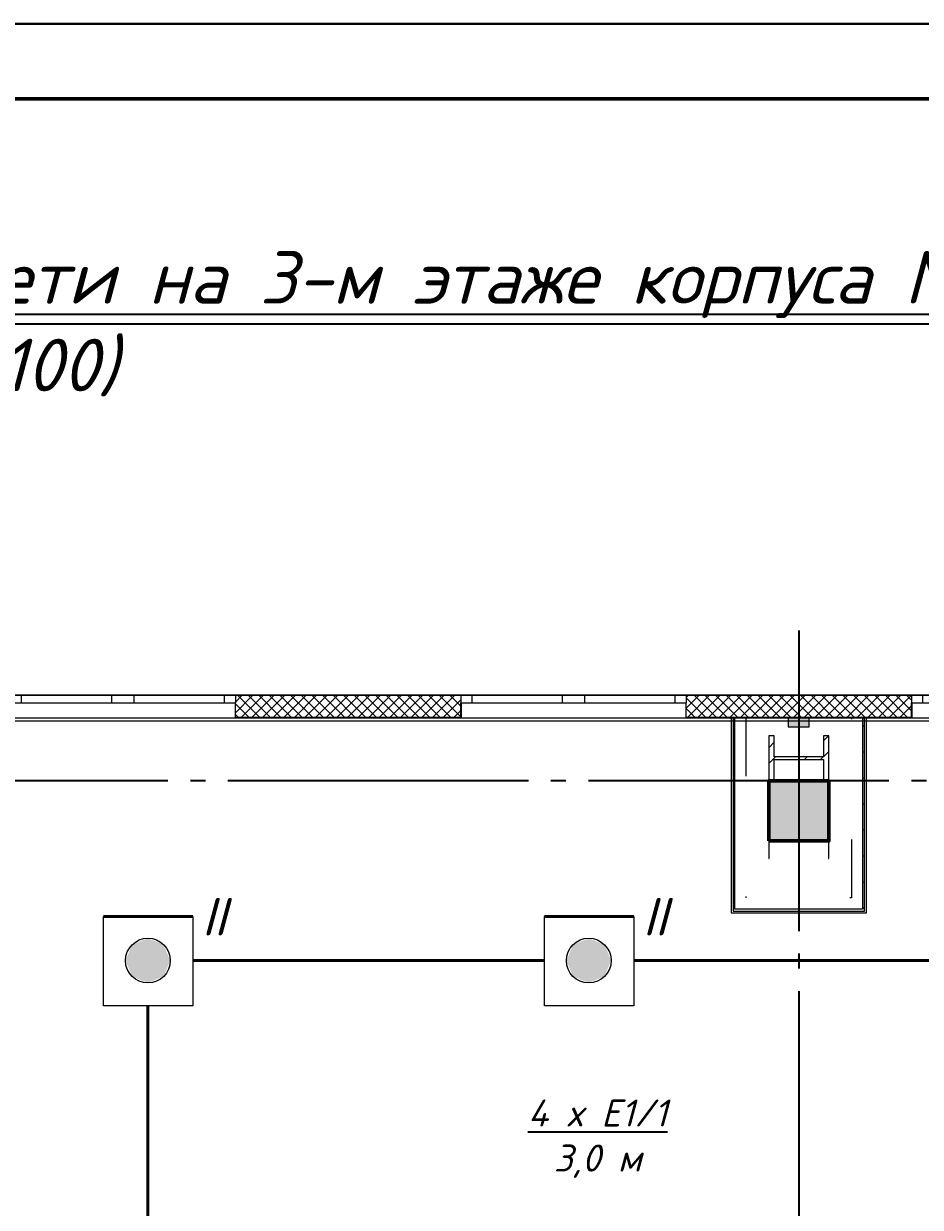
# Model space of a CAD drawing. Header units: millimetres. Extents: x 0 to 1286, y 0 to 420.
# Drawn here: x 346.6 to 406.3, y 341.2 to 420 of the extents above; entities that cross this region are included whole.
import ezdxf

# ---------------------------------------------------------------- set-up
doc = ezdxf.new("R2010")
doc.units = ezdxf.units.MM
doc.linetypes.add('ГОСТ 2.303 5', pattern=[24, 20, -1.5, 1, -1.5])
doc.linetypes.add('СПКБ-0000-000-АР#003$0$Achse', pattern=[2300, 0, -800, 1500, 0])
for name, color, linetype in [('Viewport2ForCustomObjects_0', 7, 'Continuous'), ('Рамка', 7, 'Continuous'), ('СПКБ-0000-000-АР#003$0$Колонны новые', 7, 'Continuous'), ('СПКБ-0000-000-АР#003$0$Колонны существующие', 7, 'Continuous'), ('СПКБ-0000-000-АР#003$0$Окна ArchiCAD', 7, 'Continuous'), ('СПКБ-0000-000-АР#003$0$Перекрытие', 7, 'Continuous'), ('СПКБ-0000-000-АР#003$0$Стены', 7, 'Continuous'), ('СПКБ-0000-000-АР#003$0$Фахверк', 7, 'Continuous'), ('Строительные оси', 7, 'Continuous'), ('ЭО_АВАРИЙНОЕ ОСВЕЩЕНИЕ', 7, 'Continuous'), ('ЭО_РАБОЧЕЕ ОСВЕЩЕНИЕ', 7, 'Continuous'), ('ЭС', 7, 'Continuous')]:
    doc.layers.add(name, color=color, linetype=linetype)
for name, color, linetype, lineweight, true_color in [('СПКБ-0000-000-АР#003$0$Колонны новые_Ном._пера__108', 7, 'Continuous', 13, 0xfd8379), ('СПКБ-0000-000-АР#003$0$Колонны существующие_Ном._пера__102', 7, 'Continuous', 13, 0xcccccc), ('СПКБ-0000-000-АР#003$0$Окна ArchiCAD_Ном._пера__68', 7, 'Continuous', 20, 0xfd4435), ('СПКБ-0000-000-АР#003$0$Стены_Ном._пера__68', 7, 'Continuous', 20, 0xfd4435), ('СПКБ-0000-000-АР#003$0$Фахверк_Ном._пера__102', 7, 'Continuous', 13, 0xcccccc)]:
    doc.layers.add(name, color=color, linetype=linetype, lineweight=lineweight, true_color=true_color)
for name, color, linetype, lineweight in [('СПКБ-0000-000-АР#003$0$Колонны новые_Ном._пера__20', 1, 'Continuous', 20), ('СПКБ-0000-000-АР#003$0$Колонны существующие_Ном._пера__141', 7, 'Continuous', 50), ('СПКБ-0000-000-АР#003$0$Окна ArchiCAD_Ном._пера__6', 5, 'Continuous', 9), ('СПКБ-0000-000-АР#003$0$Перекрытие_Ном._пера__1', 7, 'Continuous', 13), ('СПКБ-0000-000-АР#003$0$Стены_Ном._пера__1', 7, 'Continuous', 13), ('СПКБ-0000-000-АР#003$0$Стены_Ном._пера__20', 1, 'Continuous', 20), ('СПКБ-0000-000-АР#003$0$Фахверк_Ном._пера__1', 7, 'Continuous', 13)]:
    doc.layers.add(name, color=color, linetype=linetype, lineweight=lineweight)
doc.styles.add('1.8', font='isocpeui.ttf', dxfattribs={"height": 1.8})
doc.styles.add('2.5', font='isocpeui.ttf')
doc.styles.add('3.5', font='isocpeui.ttf', dxfattribs={"height": 3.5})
pattern_1 = [(45, (0, 0), (-35.35534, 35.35534), []), (135, (0, 0), (35.35534, 35.35534), [])]
pattern_2 = [(0, (0, 0), (0, 173.2051), [0, -100]), (0, (50, 86.6), (0, 173.2051), [0, -100])]
pattern_3 = [(45, (0, 0), (-159.099, 159.099), []), (45, (-53.03, 53.03), (-159.099, 159.099), [])]

# ---------------------------------------------------------------- blocks, each defined once
blk = doc.blocks.new('*E601')
at = {"layer": 'Строительные оси', "color": 3, "linetype": 'ГОСТ 2.303 5', "lineweight": 25}
for p, q in [((60.431, 258.857), (60.431, -45.143)), ((186.431, 248.857), (-283.756, 248.857))]:
    blk.add_line(p, q, dxfattribs=at)
at = {"layer": 'ЭО_РАБОЧЕЕ ОСВЕЩЕНИЕ', "color": 5, "lineweight": 40}
for p, q in [((14.142, 239.816), (20.092, 239.816)), ((43.492, 239.816), (49.442, 239.816)), ((20.092, 236.891), (43.492, 236.891)), ((72.843, 236.891), (49.442, 236.891)), ((17.1, 233.866), (17.1, 207.816))]:
    blk.add_line(p, q, dxfattribs=at)
at = {"layer": 'ЭО_РАБОЧЕЕ ОСВЕЩЕНИЕ', "color": 7, "lineweight": 0}
for p, q in [((14.142, 233.866), (14.142, 239.816)), ((20.092, 239.816), (20.092, 233.866)), ((43.492, 233.866), (43.492, 239.816)), ((49.442, 239.816), (49.442, 233.866)), ((20.092, 233.866), (14.142, 233.866)), ((49.442, 233.866), (43.492, 233.866))]:
    blk.add_line(p, q, dxfattribs=at)
for centre in [(17.1, 236.891), (46.45, 236.891)]:
    blk.add_circle(centre, 1.488, dxfattribs=at)
at = {"layer": 'ЭО_РАБОЧЕЕ ОСВЕЩЕНИЕ', "color": 5, "lineweight": 0}
for points in [[(17.1, 238.379), (16.048, 237.943), (18.152, 237.943)], [(46.45, 238.379), (45.398, 237.943), (47.502, 237.943)], [(16.048, 237.943), (15.612, 236.891), (18.587, 236.891)], [(16.048, 237.943), (18.152, 237.943), (18.587, 236.891)], [(45.398, 237.943), (44.963, 236.891), (47.938, 236.891)], [(45.398, 237.943), (47.502, 237.943), (47.938, 236.891)], [(15.612, 236.891), (16.048, 235.839), (18.152, 235.839)], [(15.612, 236.891), (18.587, 236.891), (18.152, 235.839)], [(44.963, 236.891), (45.398, 235.839), (47.502, 235.839)], [(44.963, 236.891), (47.938, 236.891), (47.502, 235.839)], [(16.048, 235.839), (18.152, 235.839), (17.1, 235.404)], [(45.398, 235.839), (47.502, 235.839), (46.45, 235.404)]]:
    blk.add_solid(points, dxfattribs=at)
blk = doc.blocks.new('СПКБ-0000-000-АР#003$0$Перекрытие_1', base_point=(-24406.7, -2530.3))
at = {"layer": 'СПКБ-0000-000-АР#003$0$Перекрытие_Ном._пера__1', "color": 7, "linetype": 'Continuous', "lineweight": 13, "flags": 128}
blk.add_lwpolyline([(-24406.7, -2530.3), (-24406.7, 18886.6), (-23563.9, 18885.7), (-23563.9, 17144.7), (-22883.9, 17144.7), (-20992.9, 17144.7), (-20022.9, 17144.7), (-20022.9, 20246.7), (-17951.9, 20246.7), (-17956.9, 23688.1), (-17956.9, 25286.1), (17852.7, 25286.1), (17852.7, -2530.3), (5843.1, -2530.3), (243.1, -2530.3)], close=True, dxfattribs=at)
blk = doc.blocks.new('СПКБ-0000-000-АР#003$0$Двустворчатое Окно 19')
at = {"layer": 'СПКБ-0000-000-АР#003$0$Окна ArchiCAD_Ном._пера__6', "color": 5, "linetype": 'Continuous', "lineweight": 9}
for p, q in [((-747, 100), (747, 100)), ((-750, 0), (-675, 0)), ((-675, 0), (-675, -50)), ((-675, 0), (-75, 0)), ((-75, -50), (-75, 0)), ((-75, 0), (0, 0)), ((0, 0), (75, 0)), ((75, 0), (75, -50)), ((75, 0), (675, 0)), ((675, -50), (675, 0)), ((675, 0), (750, 0)), ((-750, -50), (750, -50)), ((-675, -50), (-750, -50)), ((-75, -50), (-675, -50)), ((0, -50), (-75, -50)), ((75, -50), (0, -50)), ((675, -50), (75, -50)), ((750, -50), (675, -50))]:
    blk.add_line(p, q, dxfattribs=at)
at = {"layer": 'СПКБ-0000-000-АР#003$0$Окна ArchiCAD_Ном._пера__68', "color": 20, "linetype": 'Continuous', "lineweight": 20, "true_color": 0xfd4435}
for p, q in [((-750, -47), (-750, 0)), ((750, -47), (750, 0)), ((-750, -50), (-750, -47)), ((750, -50), (750, -47))]:
    blk.add_line(p, q, dxfattribs=at)
blk = doc.blocks.new('СПКБ-0000-000-АР#003$0$Стена_1', base_point=(17892.7, 25306.1))
at = {"layer": 'СПКБ-0000-000-АР#003$0$Стены_Ном._пера__68', "linetype": 'Continuous', "lineweight": 20, "true_color": 0xfd4435}
for points in [[(3793.1, 25456.1), (2293.1, 25456.1), (2293.1, 25453.1), (3793.1, 25453.1)], [(6793.1, 25456.1), (5293.1, 25456.1), (5293.1, 25453.1), (6793.1, 25453.1)], [(2290.1, 25306.1), (2293.1, 25306.1), (2293.1, 25309.1), (2293.1, 25406.1), (2290.1, 25406.1)], [(3793.1, 25306.1), (3796.1, 25306.1), (3796.1, 25406.1), (3793.1, 25406.1), (3793.1, 25309.1)], [(5290.1, 25306.1), (5293.1, 25306.1), (5293.1, 25309.1), (5293.1, 25406.1), (5290.1, 25406.1)], [(6793.1, 25306.1), (6796.1, 25306.1), (6796.1, 25406.1), (6793.1, 25406.1), (6793.1, 25309.1)], [(2293.1, 25309.1), (2293.1, 25306.1), (3793.1, 25306.1), (3793.1, 25309.1)], [(6793.1, 25309.1), (5293.1, 25309.1), (5293.1, 25306.1), (6793.1, 25306.1)]]:
    blk.add_hatch(color=20, dxfattribs=at).paths.add_polyline_path(points)
h = blk.add_hatch(dxfattribs=at)
h.set_pattern_fill('СЕТКА_5X5_ДИАГОНАЛЬНАЯ', color=20, style=0, pattern_type=2)
h.set_pattern_definition(pattern_1)
h.paths.add_polyline_path([(2293.1, 25309.1), (3793.1, 25309.1), (3793.1, 25406.1), (3793.1, 25453.1), (2293.1, 25453.1), (2293.1, 25406.1)])
h = blk.add_hatch(dxfattribs=at)
h.set_pattern_fill('СЕТКА_5X5_ДИАГОНАЛЬНАЯ', color=20, style=0, pattern_type=2)
h.set_pattern_definition(pattern_1)
h.paths.add_polyline_path([(6793.1, 25453.1), (5293.1, 25453.1), (5293.1, 25406.1), (5293.1, 25309.1), (6793.1, 25309.1), (6793.1, 25406.1)])
at = {"layer": 'СПКБ-0000-000-АР#003$0$Стены_Ном._пера__68', "color": 20, "linetype": 'Continuous', "lineweight": 20, "true_color": 0xfd4435}
for p, q in [((2293.1, 25456.1), (2293.1, 25453.1)), ((3793.1, 25456.1), (3793.1, 25453.1)), ((5293.1, 25456.1), (5293.1, 25453.1)), ((6793.1, 25456.1), (6793.1, 25453.1)), ((2290.1, 25406.1), (2290.1, 25306.1)), ((2293.1, 25406.1), (2290.1, 25406.1)), ((3793.1, 25453.1), (2293.1, 25453.1)), ((2293.1, 25453.1), (2293.1, 25406.1)), ((2293.1, 25309.1), (2293.1, 25406.1)), ((3793.1, 25453.1), (3793.1, 25406.1)), ((3793.1, 25406.1), (3796.1, 25406.1)), ((3793.1, 25309.1), (3793.1, 25406.1)), ((3796.1, 25406.1), (3796.1, 25306.1)), ((5290.1, 25406.1), (5290.1, 25306.1)), ((5293.1, 25406.1), (5290.1, 25406.1)), ((6793.1, 25453.1), (5293.1, 25453.1)), ((5293.1, 25453.1), (5293.1, 25406.1)), ((5293.1, 25309.1), (5293.1, 25406.1)), ((6793.1, 25453.1), (6793.1, 25406.1)), ((6793.1, 25406.1), (6796.1, 25406.1)), ((6793.1, 25309.1), (6793.1, 25406.1)), ((6796.1, 25406.1), (6796.1, 25306.1)), ((2293.1, 25306.1), (2290.1, 25306.1)), ((2293.1, 25309.1), (3793.1, 25309.1)), ((3793.1, 25306.1), (3796.1, 25306.1)), ((5293.1, 25306.1), (5290.1, 25306.1)), ((5293.1, 25309.1), (6793.1, 25309.1)), ((6793.1, 25306.1), (6796.1, 25306.1))]:
    blk.add_line(p, q, dxfattribs=at)
at = {"layer": 'СПКБ-0000-000-АР#003$0$Стены_Ном._пера__68', "color": 20, "linetype": 'Continuous', "lineweight": 20, "true_color": 0xfd4435, "flags": 128}
for points in [[(3793.1, 25456.1), (2293.1, 25456.1)], [(6793.1, 25456.1), (5293.1, 25456.1)], [(2293.1, 25306.1), (3793.1, 25306.1)], [(5293.1, 25306.1), (6793.1, 25306.1)]]:
    blk.add_lwpolyline(points, dxfattribs=at)
at = {"layer": 'СПКБ-0000-000-АР#003$0$Окна ArchiCAD', "color": 5, "linetype": 'Continuous', "lineweight": 9, "xscale": -1, "zscale": 1000, "rotation": 180}
for p in [(1543.1, 25406.1), (4543.1, 25406.1), (7543.1, 25406.1)]:
    blk.add_blockref('СПКБ-0000-000-АР#003$0$Двустворчатое Окно 19', p, dxfattribs=at)
blk = doc.blocks.new('СПКБ-0000-000-АР#003$0$Стена_197', base_point=(6393.1, 24106))
at = {"layer": 'СПКБ-0000-000-АР#003$0$Стены_Ном._пера__20', "linetype": 'Continuous', "lineweight": 20}
h = blk.add_hatch(dxfattribs=at)
h.set_pattern_fill('ШТУКАТУРКА', color=1, style=0, pattern_type=2)
h.set_pattern_definition(pattern_2)
h.paths.add_polyline_path([(6468.1, 25306.1), (6468.1, 24031), (6481.1, 24018), (6481.1, 25306.1)])
h = blk.add_hatch(dxfattribs=at)
h.set_pattern_fill('ШТУКАТУРКА', color=1, style=0, pattern_type=2)
h.set_pattern_definition(pattern_2)
h.paths.add_polyline_path([(6493.1, 24006), (6493.1, 25306.1), (6481.1, 25306.1), (6481.1, 24018)])
at = {"layer": 'СПКБ-0000-000-АР#003$0$Стены_Ном._пера__1', "color": 7, "linetype": 'Continuous', "lineweight": 13, "flags": 128}
blk.add_lwpolyline([(6393.1, 25306.1), (6468.1, 25306.1)], dxfattribs=at)
at = {"layer": 'СПКБ-0000-000-АР#003$0$Стены_Ном._пера__1', "color": 7, "linetype": 'СПКБ-0000-000-АР#003$0$Achse', "lineweight": 13, "flags": 128}
blk.add_lwpolyline([(6393.1, 25306.1), (6393.1, 24106)], dxfattribs=at)
at = {"layer": 'СПКБ-0000-000-АР#003$0$Стены_Ном._пера__20', "color": 1, "linetype": 'Continuous', "lineweight": 20, "flags": 128}
for points in [[(6468.1, 25306.1), (6481.1, 25306.1)], [(6481.1, 25306.1), (6493.1, 25306.1)], [(6493.1, 24006), (6493.1, 25306.1)]]:
    blk.add_lwpolyline(points, dxfattribs=at)
at = {"layer": 'СПКБ-0000-000-АР#003$0$Стены_Ном._пера__68', "color": 20, "linetype": 'Continuous', "lineweight": 20, "true_color": 0xfd4435}
for p, q in [((6468.1, 25306.1), (6468.1, 24031)), ((6481.1, 24018), (6481.1, 25306.1))]:
    blk.add_line(p, q, dxfattribs=at)
blk = doc.blocks.new('СПКБ-0000-000-АР#003$0$Стена_198', base_point=(5693.1, 24106))
at = {"layer": 'СПКБ-0000-000-АР#003$0$Стены_Ном._пера__20', "linetype": 'Continuous', "lineweight": 20}
h = blk.add_hatch(dxfattribs=at)
h.set_pattern_fill('ШТУКАТУРКА', color=1, style=0, pattern_type=2)
h.set_pattern_definition(pattern_2)
h.paths.add_polyline_path([(5593.1, 25306.1), (5593.1, 24006), (5605.1, 24018), (5605.1, 25306.1)])
h = blk.add_hatch(dxfattribs=at)
h.set_pattern_fill('ШТУКАТУРКА', color=1, style=0, pattern_type=2)
h.set_pattern_definition(pattern_2)
h.paths.add_polyline_path([(5618.1, 24031), (5618.1, 25306.1), (5605.1, 25306.1), (5605.1, 24018)])
at = {"layer": 'СПКБ-0000-000-АР#003$0$Стены_Ном._пера__1', "color": 7, "linetype": 'Continuous', "lineweight": 13, "flags": 128}
blk.add_lwpolyline([(5693.1, 25306.1), (5618.1, 25306.1)], dxfattribs=at)
at = {"layer": 'СПКБ-0000-000-АР#003$0$Стены_Ном._пера__1', "color": 7, "linetype": 'СПКБ-0000-000-АР#003$0$Achse', "lineweight": 13, "flags": 128}
blk.add_lwpolyline([(5693.1, 24106), (5693.1, 25306.1)], dxfattribs=at)
at = {"layer": 'СПКБ-0000-000-АР#003$0$Стены_Ном._пера__20', "color": 1, "linetype": 'Continuous', "lineweight": 20, "flags": 128}
for points in [[(5605.1, 25306.1), (5593.1, 25306.1)], [(5593.1, 25306.1), (5593.1, 24006)], [(5618.1, 25306.1), (5605.1, 25306.1)]]:
    blk.add_lwpolyline(points, dxfattribs=at)
at = {"layer": 'СПКБ-0000-000-АР#003$0$Стены_Ном._пера__68', "color": 20, "linetype": 'Continuous', "lineweight": 20, "true_color": 0xfd4435}
for p, q in [((5605.1, 25306.1), (5605.1, 24018)), ((5618.1, 24031), (5618.1, 25306.1))]:
    blk.add_line(p, q, dxfattribs=at)
blk = doc.blocks.new('СПКБ-0000-000-АР#003$0$Стена_199', base_point=(5693.1, 24106))
at = {"layer": 'СПКБ-0000-000-АР#003$0$Стены_Ном._пера__20', "linetype": 'Continuous', "lineweight": 20}
h = blk.add_hatch(dxfattribs=at)
h.set_pattern_fill('ШТУКАТУРКА', color=1, style=0, pattern_type=2)
h.set_pattern_definition(pattern_2)
h.paths.add_polyline_path([(5593.1, 24006), (6493.1, 24006), (6481.1, 24018), (5605.1, 24018)])
h = blk.add_hatch(dxfattribs=at)
h.set_pattern_fill('ШТУКАТУРКА', color=1, style=0, pattern_type=2)
h.set_pattern_definition(pattern_2)
h.paths.add_polyline_path([(6468.1, 24031), (5618.1, 24031), (5605.1, 24018), (6481.1, 24018)])
at = {"layer": 'СПКБ-0000-000-АР#003$0$Стены_Ном._пера__1', "color": 7, "linetype": 'СПКБ-0000-000-АР#003$0$Achse', "lineweight": 13, "flags": 128}
blk.add_lwpolyline([(6393.1, 24106), (5693.1, 24106)], dxfattribs=at)
at = {"layer": 'СПКБ-0000-000-АР#003$0$Стены_Ном._пера__20', "color": 1, "linetype": 'Continuous', "lineweight": 20, "flags": 128}
blk.add_lwpolyline([(5593.1, 24006), (6493.1, 24006)], dxfattribs=at)
at = {"layer": 'СПКБ-0000-000-АР#003$0$Стены_Ном._пера__68', "color": 20, "linetype": 'Continuous', "lineweight": 20, "true_color": 0xfd4435}
for p, q in [((5605.1, 24018), (6481.1, 24018)), ((6468.1, 24031), (5618.1, 24031))]:
    blk.add_line(p, q, dxfattribs=at)
blk = doc.blocks.new('СПКБ-0000-000-АР#003$0$Колонна_18', base_point=(6043.1, 24685.7))
at = {"layer": 'СПКБ-0000-000-АР#003$0$Колонны существующие_Ном._пера__102', "linetype": 'Continuous', "lineweight": 13, "true_color": 0xcccccc}
blk.add_hatch(color=254, dxfattribs=at).paths.add_polyline_path([(5843.1, 24485.7), (6243.1, 24485.7), (6243.1, 24885.7), (5843.1, 24885.7)])
at = {"layer": 'СПКБ-0000-000-АР#003$0$Колонны существующие_Ном._пера__141', "color": 7, "linetype": 'Continuous', "lineweight": 50, "flags": 128}
blk.add_lwpolyline([(5843.1, 24485.7), (6243.1, 24485.7), (6243.1, 24885.7), (5843.1, 24885.7)], close=True, dxfattribs=at)
blk = doc.blocks.new('СПКБ-0000-000-АР#003$0$Колонна_96', base_point=(6043.1, 25035.7))
at = {"layer": 'СПКБ-0000-000-АР#003$0$Колонны новые_Ном._пера__108', "linetype": 'Continuous', "lineweight": 13, "true_color": 0xfd8379}
h = blk.add_hatch(dxfattribs=at)
h.set_pattern_fill('СТАЛЬ', color=11, style=0, pattern_type=2)
h.set_pattern_definition(pattern_3)
h.paths.add_polyline_path([(6243.1, 25185.7), (6206.5, 25185.7), (6206.5, 25044.5), (5879.8, 25044.5), (5879.8, 25185.7), (5843.1, 25185.7), (5843.1, 24885.7), (5879.8, 24885.7), (5879.8, 25027), (6206.5, 25027), (6206.5, 24885.7), (6243.1, 24885.7)])
at = {"layer": 'СПКБ-0000-000-АР#003$0$Колонны новые_Ном._пера__20', "color": 1, "linetype": 'Continuous', "lineweight": 20}
for p, q in [((5879.8, 25185.7), (5843.1, 25185.7)), ((5843.1, 25185.7), (5843.1, 24885.7)), ((5879.8, 25044.5), (5879.8, 25185.7)), ((6243.1, 25185.7), (6206.5, 25185.7)), ((6206.5, 25185.7), (6206.5, 25044.5)), ((6243.1, 24885.7), (6243.1, 25185.7)), ((6206.5, 25044.5), (5879.8, 25044.5)), ((5879.8, 24885.7), (5879.8, 25027)), ((5879.8, 25027), (6206.5, 25027)), ((6206.5, 25027), (6206.5, 24885.7)), ((5843.1, 24885.7), (5879.8, 24885.7)), ((6206.5, 24885.7), (6243.1, 24885.7))]:
    blk.add_line(p, q, dxfattribs=at)
blk = doc.blocks.new('СПКБ-0000-000-АР#003$0$Колонна_97', base_point=(5843.1, 24428.2))
at = {"layer": 'СПКБ-0000-000-АР#003$0$Колонны новые_Ном._пера__108', "linetype": 'Continuous', "lineweight": 13, "true_color": 0xfd8379}
h = blk.add_hatch(dxfattribs=at)
h.set_pattern_fill('СТАЛЬ', color=11, style=0, pattern_type=2)
h.set_pattern_definition(pattern_3)
h.paths.add_polyline_path([(6243.1, 24369.4), (6243.1, 24482.4), (6243.1, 24484.4), (6241.1, 24484.4), (5845.1, 24484.4), (5843.1, 24484.4), (5843.1, 24482.4), (5843.1, 24369.4), (5845.1, 24369.4), (5845.1, 24482.4), (6241.1, 24482.4), (6241.1, 24369.4)])
at = {"layer": 'СПКБ-0000-000-АР#003$0$Колонны новые_Ном._пера__20', "color": 1, "linetype": 'Continuous', "lineweight": 20}
for p, q in [((5845.1, 24484.4), (5843.1, 24484.4)), ((5843.1, 24484.4), (5843.1, 24482.4)), ((5843.1, 24482.4), (5843.1, 24369.4)), ((6241.1, 24484.4), (5845.1, 24484.4)), ((5845.1, 24369.4), (5845.1, 24482.4)), ((5845.1, 24482.4), (6241.1, 24482.4)), ((6243.1, 24484.4), (6241.1, 24484.4)), ((6241.1, 24482.4), (6241.1, 24369.4)), ((6243.1, 24482.4), (6243.1, 24484.4)), ((6243.1, 24369.4), (6243.1, 24482.4)), ((5843.1, 24369.4), (5845.1, 24369.4)), ((6241.1, 24369.4), (6243.1, 24369.4))]:
    blk.add_line(p, q, dxfattribs=at)
blk = doc.blocks.new('СПКБ-0000-000-АР#003$0$Колонна_146', base_point=(6043.1, 25275.7))
at = {"layer": 'СПКБ-0000-000-АР#003$0$Фахверк_Ном._пера__102', "linetype": 'Continuous', "lineweight": 13, "true_color": 0xcccccc}
blk.add_hatch(color=254, dxfattribs=at).paths.add_polyline_path([(6113.1, 25305.7), (5973.1, 25305.7), (5973.1, 25245.7), (6113.1, 25245.7)])
at = {"layer": 'СПКБ-0000-000-АР#003$0$Фахверк_Ном._пера__1', "color": 7, "linetype": 'Continuous', "lineweight": 13, "flags": 128}
blk.add_lwpolyline([(6113.1, 25305.7), (5973.1, 25305.7), (5973.1, 25245.7), (6113.1, 25245.7)], close=True, dxfattribs=at)
blk = doc.blocks.new('*E600')
at = {"layer": 'СПКБ-0000-000-АР#003$0$Колонны новые', "color": 1, "lineweight": 20, "xscale": 0.01, "yscale": 0.01, "zscale": 0.01}
for name, p in [('СПКБ-0000-000-АР#003$0$Колонна_96', (305.999, 277.201)), ('СПКБ-0000-000-АР#003$0$Колонна_97', (303.999, 271.126))]:
    blk.add_blockref(name, p, dxfattribs=at)
at = {"layer": 'СПКБ-0000-000-АР#003$0$Колонны существующие', "color": 7, "lineweight": 50, "xscale": 0.01, "yscale": 0.01, "zscale": 0.01}
blk.add_blockref('СПКБ-0000-000-АР#003$0$Колонна_18', (305.999, 273.701), dxfattribs=at)
at = {"layer": 'СПКБ-0000-000-АР#003$0$Перекрытие', "color": 7, "linetype": 'Continuous', "lineweight": 13, "xscale": 0.01, "yscale": 0.01, "zscale": 0.01}
blk.add_blockref('СПКБ-0000-000-АР#003$0$Перекрытие_1', (1.5, 1.54), dxfattribs=at)
at = {"layer": 'СПКБ-0000-000-АР#003$0$Стены', "color": 20, "lineweight": 20, "true_color": 0xfd4435, "xscale": 0.01, "yscale": 0.01, "zscale": 0.01}
blk.add_blockref('СПКБ-0000-000-АР#003$0$Стена_1', (424.494, 279.905), dxfattribs=at)
at = {"layer": 'СПКБ-0000-000-АР#003$0$Стены', "color": 12, "lineweight": 50, "true_color": 0xdf0000, "xscale": 0.01, "yscale": 0.01, "zscale": 0.01}
for name, p in [('СПКБ-0000-000-АР#003$0$Стена_198', (302.499, 267.903)), ('СПКБ-0000-000-АР#003$0$Стена_197', (309.499, 267.903)), ('СПКБ-0000-000-АР#003$0$Стена_199', (302.499, 267.903))]:
    blk.add_blockref(name, p, dxfattribs=at)
at = {"layer": 'СПКБ-0000-000-АР#003$0$Фахверк', "color": 7, "lineweight": 13, "xscale": 0.01, "yscale": 0.01, "zscale": 0.01}
blk.add_blockref('СПКБ-0000-000-АР#003$0$Колонна_146', (305.999, 279.601), dxfattribs=at)

msp = doc.modelspace()

# ---------------------------------------------------------------- linework, layer by layer
at = {"layer": 'Defpoints', "linetype": 'Continuous'}
msp.add_lwpolyline([(35, 56.586), (637.188, 56.586), (637.188, 400), (35, 400)], close=True, dxfattribs=at)
at = {"layer": 'Рамка', "lineweight": 30}
msp.add_lwpolyline([(891, 0), (0, 0), (0, 420), (891, 420)], close=True, dxfattribs=at)
at = {"layer": 'Рамка', "lineweight": 50}
msp.add_lwpolyline([(886, 5), (886, 415), (20, 415), (20, 5)], close=True, dxfattribs=at)

# ---------------------------------------------------------------- block references
msp.add_blockref('*E600', (92.189, 93.885))
at = {"layer": 'Viewport2ForCustomObjects_0'}
msp.add_blockref('*E601', (337.756, 120.729), dxfattribs=at)

# ---------------------------------------------------------------- texts
at = {"layer": 'ЭО_АВАРИЙНОЕ ОСВЕЩЕНИЕ', "insert": (384.796, 345.76), "char_height": 1.8, "attachment_point": 5, "style": '1.8'}
msp.add_mtext('{\\L4 x Е1/1\\P}3,0 м', dxfattribs=at)
at = {"layer": 'ЭО_РАБОЧЕЕ ОСВЕЩЕНИЕ', "char_height": 2.5, "attachment_point": 5, "style": '2.5'}
for insert in [(359.265, 360.545), (388.616, 360.545)]:
    msp.add_mtext('II', dxfattribs=dict(at, insert=insert))
at = {"layer": 'ЭС', "insert": (344, 400.017), "char_height": 3.5, "attachment_point": 5, "style": '3.5'}
msp.add_mtext('{\\fISOCPEUR|b1|i1|c204|p34;\\LЭлектроосвещение. План прокладки групповой сети на 3-м этаже корпуса №142 на отм. +7.800\\P\\l(М 1:100)}', dxfattribs=at)

doc.saveas('drawing.dxf')
